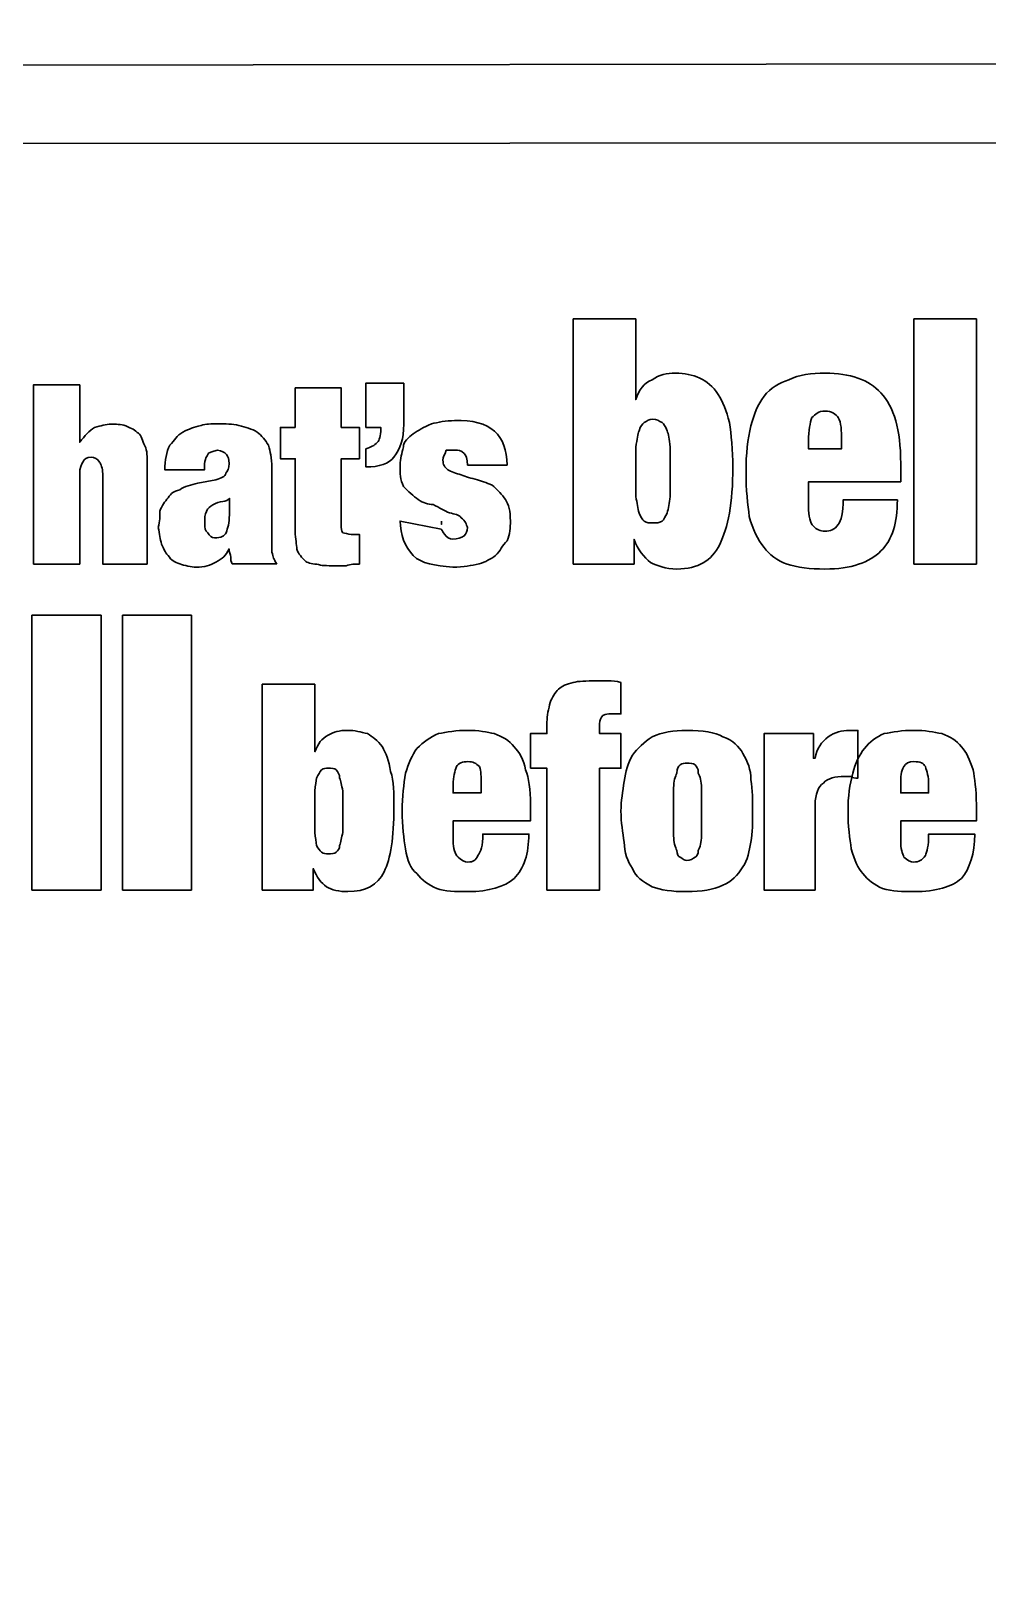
# Model space of a CAD drawing. Header units: feet. Extents: x -16154 to 3860, y -1534289809 to -1534279773.
# Drawn here: x -10972.4 to -10920.5, y -1534285351.2 to -1534285266.6 of the extents above; entities that cross this region are included whole.
import ezdxf

# ---------------------------------------------------------------- set-up
doc = ezdxf.new("R2010")
doc.units = ezdxf.units.FT
doc.header["$MEASUREMENT"] = 0
doc.layers.add('ASEDOLIKE - Level 4', color=7, linetype='Continuous', lineweight=0)
doc.layers.add('Level 18', color=7, linetype='Continuous', lineweight=0)

msp = doc.modelspace()

# ---------------------------------------------------------------- linework, layer by layer
at = {"layer": 'ASEDOLIKE - Level 4', "color": 7, "linetype": 'Continuous', "lineweight": 30}
for p, q in [((-10840.112, -1534285268.302), (-11089.806, -1534285268.66)), ((-10827.507, -1534285272.683), (-11095.081, -1534285272.772)), ((-10924.487, -1534285295.586), (-10924.487, -1534285282.265)), ((-10924.487, -1534285282.265), (-10921.09, -1534285282.265)), ((-10921.09, -1534285282.265), (-10921.09, -1534285295.586)), ((-10921.09, -1534285295.586), (-10924.487, -1534285295.586)), ((-10972.405, -1534285313.287), (-10972.405, -1534285298.357)), ((-10972.405, -1534285298.357), (-10968.65, -1534285298.357)), ((-10968.65, -1534285298.357), (-10968.65, -1534285313.287)), ((-10967.488, -1534285313.287), (-10967.488, -1534285298.357)), ((-10967.488, -1534285298.357), (-10963.733, -1534285298.357)), ((-10963.733, -1534285298.357), (-10963.733, -1534285313.287)), ((-10968.65, -1534285313.287), (-10972.405, -1534285313.287)), ((-10963.733, -1534285313.287), (-10967.488, -1534285313.287))]:
    msp.add_line(p, q, dxfattribs=at)
for points, knots in [([(-10939.595, -1534285282.265), (-10939.595, -1534285282.265), (-10939.595, -1534285286.646), (-10939.595, -1534285286.646), (-10939.595, -1534285286.646), (-10939.595, -1534285286.646), (-10939.595, -1534285286.646), (-10939.416, -1534285286.109), (-10939.148, -1534285285.752), (-10938.701, -1534285285.573), (-10938.344, -1534285285.305), (-10937.897, -1534285285.215), (-10937.45, -1534285285.215), (-10936.913, -1534285285.215), (-10936.556, -1534285285.305), (-10936.109, -1534285285.483), (-10935.751, -1534285285.662), (-10935.393, -1534285285.931), (-10935.125, -1534285286.377), (-10934.857, -1534285286.735), (-10934.678, -1534285287.271), (-10934.499, -1534285287.897), (-10934.41, -1534285288.523), (-10934.321, -1534285289.417), (-10934.321, -1534285290.311), (-10934.321, -1534285292.278), (-10934.589, -1534285293.619), (-10935.036, -1534285294.513), (-10935.483, -1534285295.407), (-10936.198, -1534285295.854), (-10937.36, -1534285295.854), (-10937.986, -1534285295.854), (-10938.433, -1534285295.675), (-10938.791, -1534285295.496), (-10939.148, -1534285295.228), (-10939.506, -1534285294.781), (-10939.685, -1534285294.245), (-10939.685, -1534285294.245), (-10939.685, -1534285294.245), (-10939.685, -1534285294.245), (-10939.685, -1534285294.245), (-10939.685, -1534285295.586), (-10939.685, -1534285295.586), (-10939.685, -1534285295.586), (-10942.992, -1534285295.586), (-10942.992, -1534285295.586), (-10942.992, -1534285295.586), (-10942.992, -1534285282.265), (-10942.992, -1534285282.265), (-10942.992, -1534285282.265), (-10939.595, -1534285282.265), (-10939.595, -1534285282.265)], [0, 0, 0, 0, 0.058824, 0.058824, 0.058824, 0.117647, 0.117647, 0.117647, 0.176471, 0.176471, 0.176471, 0.235294, 0.235294, 0.235294, 0.294118, 0.294118, 0.294118, 0.352941, 0.352941, 0.352941, 0.411765, 0.411765, 0.411765, 0.470588, 0.470588, 0.470588, 0.529412, 0.529412, 0.529412, 0.588235, 0.588235, 0.588235, 0.647059, 0.647059, 0.647059, 0.705882, 0.705882, 0.705882, 0.764706, 0.764706, 0.764706, 0.823529, 0.823529, 0.823529, 0.882353, 0.882353, 0.882353, 0.941176, 0.941176, 0.941176, 1, 1, 1, 1]), ([(-10930.208, -1534285292.457), (-10930.208, -1534285292.993), (-10930.119, -1534285293.351), (-10929.94, -1534285293.529), (-10929.761, -1534285293.708), (-10929.583, -1534285293.798), (-10929.314, -1534285293.798), (-10929.046, -1534285293.798), (-10928.778, -1534285293.708), (-10928.599, -1534285293.44), (-10928.42, -1534285293.261), (-10928.331, -1534285292.725), (-10928.331, -1534285292.099), (-10928.331, -1534285292.099), (-10925.381, -1534285292.099), (-10925.381, -1534285292.099), (-10925.381, -1534285293.351), (-10925.649, -1534285294.245), (-10926.275, -1534285294.87), (-10926.901, -1534285295.496), (-10927.884, -1534285295.854), (-10929.314, -1534285295.854), (-10930.119, -1534285295.854), (-10930.834, -1534285295.764), (-10931.371, -1534285295.586), (-10931.907, -1534285295.407), (-10932.354, -1534285295.049), (-10932.622, -1534285294.692), (-10932.98, -1534285294.245), (-10933.248, -1534285293.708), (-10933.427, -1534285292.993), (-10933.516, -1534285292.367), (-10933.606, -1534285291.563), (-10933.606, -1534285290.579), (-10933.606, -1534285289.596), (-10933.516, -1534285288.791), (-10933.337, -1534285288.076), (-10933.159, -1534285287.45), (-10932.98, -1534285286.914), (-10932.622, -1534285286.467), (-10932.265, -1534285286.02), (-10931.818, -1534285285.752), (-10931.281, -1534285285.573), (-10930.745, -1534285285.305), (-10930.03, -1534285285.215), (-10929.314, -1534285285.215), (-10928.599, -1534285285.215), (-10928.063, -1534285285.305), (-10927.526, -1534285285.483), (-10926.99, -1534285285.662), (-10926.632, -1534285285.931), (-10926.275, -1534285286.288), (-10925.917, -1534285286.646), (-10925.649, -1534285287.182), (-10925.47, -1534285287.808), (-10925.291, -1534285288.434), (-10925.202, -1534285289.149), (-10925.202, -1534285290.132), (-10925.202, -1534285290.132), (-10925.202, -1534285291.116), (-10925.202, -1534285291.116), (-10925.202, -1534285291.116), (-10930.208, -1534285291.116), (-10930.208, -1534285291.116), (-10930.208, -1534285291.116), (-10930.208, -1534285292.457), (-10930.208, -1534285292.457)], [0, 0, 0, 0, 0.045455, 0.045455, 0.045455, 0.090909, 0.090909, 0.090909, 0.136364, 0.136364, 0.136364, 0.181818, 0.181818, 0.181818, 0.227273, 0.227273, 0.227273, 0.272727, 0.272727, 0.272727, 0.318182, 0.318182, 0.318182, 0.363636, 0.363636, 0.363636, 0.409091, 0.409091, 0.409091, 0.454545, 0.454545, 0.454545, 0.5, 0.5, 0.5, 0.545455, 0.545455, 0.545455, 0.590909, 0.590909, 0.590909, 0.636364, 0.636364, 0.636364, 0.681818, 0.681818, 0.681818, 0.727273, 0.727273, 0.727273, 0.772727, 0.772727, 0.772727, 0.818182, 0.818182, 0.818182, 0.863636, 0.863636, 0.863636, 0.909091, 0.909091, 0.909091, 0.954545, 0.954545, 0.954545, 1, 1, 1, 1]), ([(-10969.812, -1534285285.841), (-10969.812, -1534285285.841), (-10969.812, -1534285288.97), (-10969.812, -1534285288.97), (-10969.812, -1534285288.97), (-10969.812, -1534285288.97), (-10969.812, -1534285288.97), (-10969.544, -1534285288.612), (-10969.276, -1534285288.344), (-10969.008, -1534285288.166), (-10968.65, -1534285288.076), (-10968.382, -1534285287.987), (-10968.114, -1534285287.987), (-10967.846, -1534285287.987), (-10967.577, -1534285287.987), (-10967.309, -1534285288.076), (-10967.13, -1534285288.165), (-10966.862, -1534285288.255), (-10966.683, -1534285288.434), (-10966.505, -1534285288.523), (-10966.415, -1534285288.791), (-10966.326, -1534285289.059), (-10966.147, -1534285289.328), (-10966.147, -1534285289.596), (-10966.147, -1534285290.043), (-10966.147, -1534285290.043), (-10966.147, -1534285295.586), (-10966.147, -1534285295.586), (-10966.147, -1534285295.586), (-10968.561, -1534285295.586), (-10968.561, -1534285295.586), (-10968.561, -1534285295.586), (-10968.561, -1534285290.669), (-10968.561, -1534285290.669), (-10968.561, -1534285290.4), (-10968.65, -1534285290.132), (-10968.74, -1534285290.043), (-10968.829, -1534285289.864), (-10969.008, -1534285289.775), (-10969.187, -1534285289.775), (-10969.455, -1534285289.775), (-10969.544, -1534285289.864), (-10969.634, -1534285290.043), (-10969.723, -1534285290.132), (-10969.812, -1534285290.4), (-10969.812, -1534285290.669), (-10969.812, -1534285290.669), (-10969.812, -1534285295.586), (-10969.812, -1534285295.586), (-10969.812, -1534285295.586), (-10972.316, -1534285295.586), (-10972.316, -1534285295.586), (-10972.316, -1534285295.586), (-10972.316, -1534285285.841), (-10972.316, -1534285285.841), (-10972.316, -1534285285.841), (-10969.812, -1534285285.841), (-10969.812, -1534285285.841)], [0, 0, 0, 0, 0.052632, 0.052632, 0.052632, 0.105263, 0.105263, 0.105263, 0.157895, 0.157895, 0.157895, 0.210526, 0.210526, 0.210526, 0.263158, 0.263158, 0.263158, 0.315789, 0.315789, 0.315789, 0.368421, 0.368421, 0.368421, 0.421053, 0.421053, 0.421053, 0.473684, 0.473684, 0.473684, 0.526316, 0.526316, 0.526316, 0.578947, 0.578947, 0.578947, 0.631579, 0.631579, 0.631579, 0.684211, 0.684211, 0.684211, 0.736842, 0.736842, 0.736842, 0.789474, 0.789474, 0.789474, 0.842105, 0.842105, 0.842105, 0.894737, 0.894737, 0.894737, 0.947368, 0.947368, 0.947368, 1, 1, 1, 1]), ([(-10958.101, -1534285288.165), (-10958.101, -1534285288.165), (-10958.101, -1534285286.02), (-10958.101, -1534285286.02), (-10958.101, -1534285286.02), (-10955.598, -1534285286.02), (-10955.598, -1534285286.02), (-10955.598, -1534285286.02), (-10955.598, -1534285288.165), (-10955.598, -1534285288.165), (-10955.598, -1534285288.165), (-10954.614, -1534285288.165), (-10954.614, -1534285288.165), (-10954.614, -1534285288.165), (-10954.614, -1534285289.864), (-10954.614, -1534285289.864), (-10954.614, -1534285289.864), (-10955.598, -1534285289.864), (-10955.598, -1534285289.864), (-10955.598, -1534285289.864), (-10955.598, -1534285293.44), (-10955.598, -1534285293.44), (-10955.598, -1534285293.619), (-10955.598, -1534285293.798), (-10955.508, -1534285293.887), (-10955.419, -1534285293.887), (-10955.24, -1534285293.976), (-10955.061, -1534285293.976), (-10955.061, -1534285293.976), (-10954.614, -1534285293.976), (-10954.614, -1534285293.976), (-10954.614, -1534285293.976), (-10954.614, -1534285295.586), (-10954.614, -1534285295.586), (-10954.883, -1534285295.586), (-10955.061, -1534285295.586), (-10955.33, -1534285295.675), (-10955.598, -1534285295.675), (-10955.777, -1534285295.675), (-10955.955, -1534285295.675), (-10956.402, -1534285295.675), (-10956.671, -1534285295.675), (-10956.939, -1534285295.586), (-10957.207, -1534285295.586), (-10957.475, -1534285295.496), (-10957.565, -1534285295.407), (-10957.743, -1534285295.228), (-10957.922, -1534285295.049), (-10958.012, -1534285294.781), (-10958.012, -1534285294.513), (-10958.101, -1534285294.245), (-10958.101, -1534285293.798), (-10958.101, -1534285293.798), (-10958.101, -1534285289.864), (-10958.101, -1534285289.864), (-10958.101, -1534285289.864), (-10958.906, -1534285289.864), (-10958.906, -1534285289.864), (-10958.906, -1534285289.864), (-10958.906, -1534285288.165), (-10958.906, -1534285288.165), (-10958.906, -1534285288.165), (-10958.101, -1534285288.165), (-10958.101, -1534285288.165)], [0, 0, 0, 0, 0.047619, 0.047619, 0.047619, 0.095238, 0.095238, 0.095238, 0.142857, 0.142857, 0.142857, 0.190476, 0.190476, 0.190476, 0.238095, 0.238095, 0.238095, 0.285714, 0.285714, 0.285714, 0.333333, 0.333333, 0.333333, 0.380952, 0.380952, 0.380952, 0.428571, 0.428571, 0.428571, 0.47619, 0.47619, 0.47619, 0.52381, 0.52381, 0.52381, 0.571429, 0.571429, 0.571429, 0.619048, 0.619048, 0.619048, 0.666667, 0.666667, 0.666667, 0.714286, 0.714286, 0.714286, 0.761905, 0.761905, 0.761905, 0.809524, 0.809524, 0.809524, 0.857143, 0.857143, 0.857143, 0.904762, 0.904762, 0.904762, 0.952381, 0.952381, 0.952381, 1, 1, 1, 1]), ([(-10952.201, -1534285285.752), (-10952.201, -1534285285.752), (-10952.201, -1534285287.987), (-10952.201, -1534285287.987), (-10952.201, -1534285288.791), (-10952.379, -1534285289.328), (-10952.737, -1534285289.775), (-10953.005, -1534285290.132), (-10953.542, -1534285290.311), (-10954.257, -1534285290.311), (-10954.257, -1534285290.311), (-10954.257, -1534285289.328), (-10954.257, -1534285289.328), (-10953.989, -1534285289.238), (-10953.81, -1534285289.149), (-10953.631, -1534285288.97), (-10953.542, -1534285288.881), (-10953.452, -1534285288.612), (-10953.452, -1534285288.255), (-10953.452, -1534285288.255), (-10953.452, -1534285288.165), (-10953.452, -1534285288.165), (-10953.452, -1534285288.165), (-10954.257, -1534285288.165), (-10954.257, -1534285288.165), (-10954.257, -1534285288.165), (-10954.257, -1534285285.752), (-10954.257, -1534285285.752), (-10954.257, -1534285285.752), (-10952.201, -1534285285.752), (-10952.201, -1534285285.752)], [0, 0, 0, 0, 0.1, 0.1, 0.1, 0.2, 0.2, 0.2, 0.3, 0.3, 0.3, 0.4, 0.4, 0.4, 0.5, 0.5, 0.5, 0.6, 0.6, 0.6, 0.7, 0.7, 0.7, 0.8, 0.8, 0.8, 0.9, 0.9, 0.9, 1, 1, 1, 1]), ([(-10961.607, -1534285295.212), (-10961.607, -1534285295.033), (-10961.696, -1534285294.944), (-10961.696, -1534285294.765), (-10961.696, -1534285294.765), (-10961.696, -1534285294.765), (-10961.696, -1534285294.765), (-10961.875, -1534285295.122), (-10962.054, -1534285295.301), (-10962.411, -1534285295.48), (-10962.68, -1534285295.659), (-10963.037, -1534285295.748), (-10963.484, -1534285295.748), (-10963.752, -1534285295.748), (-10964.11, -1534285295.659), (-10964.378, -1534285295.569), (-10964.646, -1534285295.48), (-10964.825, -1534285295.391), (-10965.004, -1534285295.122), (-10965.183, -1534285294.944), (-10965.272, -1534285294.675), (-10965.362, -1534285294.497), (-10965.451, -1534285294.228), (-10965.451, -1534285293.96), (-10965.54, -1534285293.603), (-10965.451, -1534285293.245), (-10965.451, -1534285292.977), (-10965.451, -1534285292.709), (-10965.362, -1534285292.44), (-10965.183, -1534285292.172), (-10965.004, -1534285291.993), (-10964.825, -1534285291.725), (-10964.736, -1534285291.636), (-10964.378, -1534285291.546), (-10964.11, -1534285291.368), (-10963.752, -1534285291.278), (-10963.395, -1534285291.189), (-10963.395, -1534285291.189), (-10962.411, -1534285291.01), (-10962.411, -1534285291.01), (-10962.143, -1534285290.921), (-10961.875, -1534285290.831), (-10961.875, -1534285290.652), (-10961.786, -1534285290.563), (-10961.696, -1534285290.384), (-10961.696, -1534285290.116), (-10961.696, -1534285289.669), (-10961.875, -1534285289.49), (-10962.322, -1534285289.401), (-10962.59, -1534285289.49), (-10962.858, -1534285289.49), (-10962.858, -1534285289.669), (-10962.948, -1534285289.758), (-10963.037, -1534285289.937), (-10963.037, -1534285290.474), (-10963.037, -1534285290.474), (-10965.183, -1534285290.474), (-10965.183, -1534285290.474), (-10965.183, -1534285289.937), (-10965.093, -1534285289.49), (-10964.915, -1534285289.133), (-10964.646, -1534285288.864), (-10964.557, -1534285288.596), (-10964.199, -1534285288.417), (-10963.842, -1534285288.239), (-10963.663, -1534285288.149), (-10963.216, -1534285288.06), (-10962.948, -1534285287.97), (-10962.68, -1534285287.97), (-10962.322, -1534285287.97), (-10961.875, -1534285287.97), (-10961.517, -1534285287.97), (-10961.16, -1534285288.06), (-10960.802, -1534285288.149), (-10960.445, -1534285288.239), (-10960.176, -1534285288.417), (-10959.908, -1534285288.596), (-10959.729, -1534285288.864), (-10959.551, -1534285289.133), (-10959.461, -1534285289.49), (-10959.372, -1534285289.758), (-10959.372, -1534285290.384), (-10959.372, -1534285290.384), (-10959.372, -1534285293.96), (-10959.372, -1534285293.96), (-10959.372, -1534285294.318), (-10959.372, -1534285294.675), (-10959.372, -1534285294.944), (-10959.282, -1534285295.212), (-10959.282, -1534285295.301), (-10959.104, -1534285295.569), (-10959.104, -1534285295.569), (-10961.517, -1534285295.569), (-10961.517, -1534285295.569), (-10961.607, -1534285295.48), (-10961.607, -1534285295.301), (-10961.607, -1534285295.212)], [0, 0, 0, 0, 0.03125, 0.03125, 0.03125, 0.0625, 0.0625, 0.0625, 0.09375, 0.09375, 0.09375, 0.125, 0.125, 0.125, 0.15625, 0.15625, 0.15625, 0.1875, 0.1875, 0.1875, 0.21875, 0.21875, 0.21875, 0.25, 0.25, 0.25, 0.28125, 0.28125, 0.28125, 0.3125, 0.3125, 0.3125, 0.34375, 0.34375, 0.34375, 0.375, 0.375, 0.375, 0.40625, 0.40625, 0.40625, 0.4375, 0.4375, 0.4375, 0.46875, 0.46875, 0.46875, 0.5, 0.5, 0.5, 0.53125, 0.53125, 0.53125, 0.5625, 0.5625, 0.5625, 0.59375, 0.59375, 0.59375, 0.625, 0.625, 0.625, 0.65625, 0.65625, 0.65625, 0.6875, 0.6875, 0.6875, 0.71875, 0.71875, 0.71875, 0.75, 0.75, 0.75, 0.78125, 0.78125, 0.78125, 0.8125, 0.8125, 0.8125, 0.84375, 0.84375, 0.84375, 0.875, 0.875, 0.875, 0.90625, 0.90625, 0.90625, 0.9375, 0.9375, 0.9375, 0.96875, 0.96875, 0.96875, 1, 1, 1, 1]), ([(-10950.164, -1534285293.692), (-10950.074, -1534285293.781), (-10950.074, -1534285293.871), (-10949.985, -1534285293.96), (-10949.895, -1534285294.139), (-10949.717, -1534285294.228), (-10949.538, -1534285294.228), (-10949.27, -1534285294.228), (-10949.091, -1534285294.139), (-10948.912, -1534285294.05), (-10948.823, -1534285293.96), (-10948.733, -1534285293.781), (-10948.733, -1534285293.603), (-10948.823, -1534285293.424), (-10948.823, -1534285293.245), (-10949.091, -1534285293.066), (-10949.18, -1534285292.887), (-10949.448, -1534285292.887), (-10949.717, -1534285292.798), (-10949.985, -1534285292.709), (-10950.253, -1534285292.53), (-10950.611, -1534285292.351), (-10950.879, -1534285292.351), (-10951.147, -1534285292.262), (-10951.415, -1534285292.083), (-10951.683, -1534285291.904), (-10951.952, -1534285291.636), (-10952.22, -1534285291.368), (-10952.399, -1534285291.01), (-10952.399, -1534285290.652), (-10952.399, -1534285290.205), (-10952.399, -1534285289.848), (-10952.309, -1534285289.58), (-10952.22, -1534285289.222), (-10952.22, -1534285288.954), (-10951.952, -1534285288.686), (-10951.683, -1534285288.507), (-10951.415, -1534285288.328), (-10951.147, -1534285288.149), (-10950.7, -1534285287.97), (-10950.342, -1534285287.881), (-10949.895, -1534285287.792), (-10949.448, -1534285287.792), (-10947.482, -1534285287.702), (-10946.588, -1534285288.596), (-10946.588, -1534285290.205), (-10946.588, -1534285290.205), (-10948.733, -1534285290.205), (-10948.733, -1534285290.205), (-10948.733, -1534285289.848), (-10948.823, -1534285289.669), (-10948.912, -1534285289.58), (-10949.091, -1534285289.401), (-10949.27, -1534285289.401), (-10949.359, -1534285289.401), (-10949.538, -1534285289.401), (-10949.717, -1534285289.401), (-10949.895, -1534285289.401), (-10949.985, -1534285289.669), (-10950.074, -1534285289.758), (-10950.074, -1534285289.937), (-10950.074, -1534285290.205), (-10949.985, -1534285290.295), (-10949.806, -1534285290.474), (-10949.627, -1534285290.563), (-10949.359, -1534285290.652), (-10949.091, -1534285290.742), (-10948.823, -1534285290.831), (-10948.554, -1534285290.921), (-10948.197, -1534285291.01), (-10947.929, -1534285291.099), (-10947.571, -1534285291.189), (-10947.303, -1534285291.368), (-10947.124, -1534285291.546), (-10946.856, -1534285291.815), (-10946.677, -1534285292.083), (-10946.498, -1534285292.351), (-10946.409, -1534285292.709), (-10946.409, -1534285293.245), (-10946.409, -1534285293.603), (-10946.409, -1534285293.96), (-10946.588, -1534285294.318), (-10946.856, -1534285294.586), (-10946.945, -1534285294.854), (-10947.213, -1534285295.122), (-10947.482, -1534285295.301), (-10947.75, -1534285295.48), (-10948.107, -1534285295.569), (-10948.554, -1534285295.659), (-10948.912, -1534285295.748), (-10949.538, -1534285295.748), (-10950.521, -1534285295.659), (-10951.236, -1534285295.569), (-10951.683, -1534285295.122), (-10952.13, -1534285294.675), (-10952.399, -1534285293.96), (-10952.399, -1534285293.245), (-10952.399, -1534285293.245), (-10950.164, -1534285293.245), (-10950.164, -1534285293.245)], [0, 0, 0, 0, 0.030303, 0.030303, 0.030303, 0.060606, 0.060606, 0.060606, 0.090909, 0.090909, 0.090909, 0.121212, 0.121212, 0.121212, 0.151515, 0.151515, 0.151515, 0.181818, 0.181818, 0.181818, 0.212121, 0.212121, 0.212121, 0.242424, 0.242424, 0.242424, 0.272727, 0.272727, 0.272727, 0.30303, 0.30303, 0.30303, 0.333333, 0.333333, 0.333333, 0.363636, 0.363636, 0.363636, 0.393939, 0.393939, 0.393939, 0.424242, 0.424242, 0.424242, 0.454545, 0.454545, 0.454545, 0.484848, 0.484848, 0.484848, 0.515152, 0.515152, 0.515152, 0.545455, 0.545455, 0.545455, 0.575758, 0.575758, 0.575758, 0.606061, 0.606061, 0.606061, 0.636364, 0.636364, 0.636364, 0.666667, 0.666667, 0.666667, 0.69697, 0.69697, 0.69697, 0.727273, 0.727273, 0.727273, 0.757576, 0.757576, 0.757576, 0.787879, 0.787879, 0.787879, 0.818182, 0.818182, 0.818182, 0.848485, 0.848485, 0.848485, 0.878788, 0.878788, 0.878788, 0.909091, 0.909091, 0.909091, 0.939394, 0.939394, 0.939394, 0.969697, 0.969697, 0.969697, 1, 1, 1, 1]), ([(-10939.595, -1534285291.92), (-10939.506, -1534285292.278), (-10939.506, -1534285292.546), (-10939.416, -1534285292.814), (-10939.327, -1534285292.993), (-10939.238, -1534285293.172), (-10939.148, -1534285293.261), (-10938.969, -1534285293.351), (-10938.88, -1534285293.351), (-10938.701, -1534285293.351), (-10938.433, -1534285293.351), (-10938.344, -1534285293.351), (-10938.165, -1534285293.261), (-10938.075, -1534285293.172), (-10937.986, -1534285292.993), (-10937.897, -1534285292.814), (-10937.807, -1534285292.546), (-10937.807, -1534285292.278), (-10937.718, -1534285291.92), (-10937.718, -1534285291.563), (-10937.718, -1534285291.116), (-10937.718, -1534285290.579), (-10937.718, -1534285290.043), (-10937.718, -1534285289.596), (-10937.718, -1534285289.238), (-10937.807, -1534285288.791), (-10937.807, -1534285288.523), (-10937.897, -1534285288.344), (-10937.986, -1534285288.076), (-10938.075, -1534285287.987), (-10938.165, -1534285287.897), (-10938.344, -1534285287.808), (-10938.433, -1534285287.718), (-10938.701, -1534285287.718), (-10938.88, -1534285287.718), (-10938.969, -1534285287.808), (-10939.148, -1534285287.897), (-10939.238, -1534285287.987), (-10939.327, -1534285288.076), (-10939.416, -1534285288.344), (-10939.506, -1534285288.523), (-10939.506, -1534285288.791), (-10939.595, -1534285289.238), (-10939.595, -1534285289.596), (-10939.595, -1534285290.043), (-10939.595, -1534285290.579), (-10939.595, -1534285291.116), (-10939.595, -1534285291.563), (-10939.595, -1534285291.92)], [0, 0, 0, 0, 0.0625, 0.0625, 0.0625, 0.125, 0.125, 0.125, 0.1875, 0.1875, 0.1875, 0.25, 0.25, 0.25, 0.3125, 0.3125, 0.3125, 0.375, 0.375, 0.375, 0.4375, 0.4375, 0.4375, 0.5, 0.5, 0.5, 0.5625, 0.5625, 0.5625, 0.625, 0.625, 0.625, 0.6875, 0.6875, 0.6875, 0.75, 0.75, 0.75, 0.8125, 0.8125, 0.8125, 0.875, 0.875, 0.875, 0.9375, 0.9375, 0.9375, 1, 1, 1, 1]), ([(-10928.599, -1534285287.629), (-10928.689, -1534285287.45), (-10928.957, -1534285287.271), (-10929.314, -1534285287.271), (-10929.672, -1534285287.271), (-10929.851, -1534285287.45), (-10930.03, -1534285287.629), (-10930.119, -1534285287.897), (-10930.208, -1534285288.344), (-10930.208, -1534285288.881), (-10930.208, -1534285288.881), (-10930.208, -1534285289.328), (-10930.208, -1534285289.328), (-10930.208, -1534285289.328), (-10928.42, -1534285289.328), (-10928.42, -1534285289.328), (-10928.42, -1534285289.328), (-10928.42, -1534285288.881), (-10928.42, -1534285288.881), (-10928.42, -1534285288.344), (-10928.42, -1534285287.897), (-10928.599, -1534285287.629)], [0, 0, 0, 0, 0.142857, 0.142857, 0.142857, 0.285714, 0.285714, 0.285714, 0.428571, 0.428571, 0.428571, 0.571429, 0.571429, 0.571429, 0.714286, 0.714286, 0.714286, 0.857143, 0.857143, 0.857143, 1, 1, 1, 1]), ([(-10961.856, -1534285293.887), (-10961.766, -1534285293.619), (-10961.677, -1534285293.351), (-10961.677, -1534285292.904), (-10961.677, -1534285292.904), (-10961.677, -1534285292.01), (-10961.677, -1534285292.01), (-10961.677, -1534285292.01), (-10961.677, -1534285292.01), (-10961.677, -1534285292.01), (-10961.766, -1534285292.099), (-10961.856, -1534285292.188), (-10962.035, -1534285292.188), (-10962.213, -1534285292.188), (-10962.392, -1534285292.278), (-10962.571, -1534285292.367), (-10962.75, -1534285292.457), (-10962.839, -1534285292.546), (-10962.929, -1534285292.725), (-10963.018, -1534285292.904), (-10963.018, -1534285293.082), (-10963.018, -1534285293.351), (-10963.018, -1534285293.619), (-10963.018, -1534285293.798), (-10962.839, -1534285293.887), (-10962.75, -1534285294.066), (-10962.66, -1534285294.155), (-10962.482, -1534285294.155), (-10962.124, -1534285294.155), (-10961.945, -1534285294.066), (-10961.856, -1534285293.887)], [0, 0, 0, 0, 0.1, 0.1, 0.1, 0.2, 0.2, 0.2, 0.3, 0.3, 0.3, 0.4, 0.4, 0.4, 0.5, 0.5, 0.5, 0.6, 0.6, 0.6, 0.7, 0.7, 0.7, 0.8, 0.8, 0.8, 0.9, 0.9, 0.9, 1, 1, 1, 1]), ([(-10957.028, -1534285302.112), (-10957.028, -1534285302.112), (-10957.028, -1534285305.777), (-10957.028, -1534285305.777), (-10957.028, -1534285305.777), (-10957.028, -1534285305.777), (-10957.028, -1534285305.777), (-10956.849, -1534285305.33), (-10956.671, -1534285305.062), (-10956.313, -1534285304.883), (-10956.045, -1534285304.704), (-10955.687, -1534285304.615), (-10955.24, -1534285304.615), (-10954.883, -1534285304.615), (-10954.525, -1534285304.704), (-10954.167, -1534285304.794), (-10953.899, -1534285304.973), (-10953.631, -1534285305.151), (-10953.363, -1534285305.509), (-10953.184, -1534285305.867), (-10953.005, -1534285306.224), (-10952.916, -1534285306.85), (-10952.737, -1534285307.386), (-10952.737, -1534285308.012), (-10952.737, -1534285308.817), (-10952.737, -1534285310.426), (-10952.916, -1534285311.588), (-10953.273, -1534285312.303), (-10953.631, -1534285313.019), (-10954.257, -1534285313.376), (-10955.24, -1534285313.376), (-10955.687, -1534285313.376), (-10956.134, -1534285313.287), (-10956.402, -1534285313.108), (-10956.671, -1534285312.929), (-10956.939, -1534285312.572), (-10957.118, -1534285312.125), (-10957.118, -1534285312.125), (-10957.118, -1534285312.125), (-10957.118, -1534285312.125), (-10957.118, -1534285312.125), (-10957.118, -1534285313.287), (-10957.118, -1534285313.287), (-10957.118, -1534285313.287), (-10959.889, -1534285313.287), (-10959.889, -1534285313.287), (-10959.889, -1534285313.287), (-10959.889, -1534285302.112), (-10959.889, -1534285302.112), (-10959.889, -1534285302.112), (-10957.028, -1534285302.112), (-10957.028, -1534285302.112)], [0, 0, 0, 0, 0.058824, 0.058824, 0.058824, 0.117647, 0.117647, 0.117647, 0.176471, 0.176471, 0.176471, 0.235294, 0.235294, 0.235294, 0.294118, 0.294118, 0.294118, 0.352941, 0.352941, 0.352941, 0.411765, 0.411765, 0.411765, 0.470588, 0.470588, 0.470588, 0.529412, 0.529412, 0.529412, 0.588235, 0.588235, 0.588235, 0.647059, 0.647059, 0.647059, 0.705882, 0.705882, 0.705882, 0.764706, 0.764706, 0.764706, 0.823529, 0.823529, 0.823529, 0.882353, 0.882353, 0.882353, 0.941176, 0.941176, 0.941176, 1, 1, 1, 1]), ([(-10945.317, -1534285306.671), (-10945.317, -1534285306.671), (-10945.317, -1534285304.794), (-10945.317, -1534285304.794), (-10945.317, -1534285304.794), (-10944.423, -1534285304.794), (-10944.423, -1534285304.794), (-10944.423, -1534285304.794), (-10944.423, -1534285304.168), (-10944.423, -1534285304.168), (-10944.423, -1534285303.81), (-10944.333, -1534285303.453), (-10944.244, -1534285303.095), (-10944.155, -1534285302.827), (-10943.976, -1534285302.559), (-10943.797, -1534285302.38), (-10943.618, -1534285302.201), (-10943.35, -1534285302.112), (-10942.992, -1534285302.022), (-10942.724, -1534285301.933), (-10942.277, -1534285301.933), (-10941.741, -1534285301.933), (-10941.562, -1534285301.933), (-10941.383, -1534285301.933), (-10941.115, -1534285301.933), (-10940.847, -1534285301.933), (-10940.668, -1534285301.933), (-10940.4, -1534285302.022), (-10940.4, -1534285302.022), (-10940.4, -1534285303.721), (-10940.4, -1534285303.721), (-10940.489, -1534285303.721), (-10940.579, -1534285303.721), (-10940.668, -1534285303.721), (-10940.757, -1534285303.721), (-10940.847, -1534285303.721), (-10940.936, -1534285303.721), (-10941.115, -1534285303.721), (-10941.204, -1534285303.721), (-10941.383, -1534285303.81), (-10941.473, -1534285303.9), (-10941.562, -1534285304.079), (-10941.562, -1534285304.257), (-10941.562, -1534285304.257), (-10941.562, -1534285304.794), (-10941.562, -1534285304.794), (-10941.562, -1534285304.794), (-10940.4, -1534285304.794), (-10940.4, -1534285304.794), (-10940.4, -1534285304.794), (-10940.4, -1534285306.671), (-10940.4, -1534285306.671), (-10940.4, -1534285306.671), (-10941.562, -1534285306.671), (-10941.562, -1534285306.671), (-10941.562, -1534285306.671), (-10941.562, -1534285313.287), (-10941.562, -1534285313.287), (-10941.562, -1534285313.287), (-10944.423, -1534285313.287), (-10944.423, -1534285313.287), (-10944.423, -1534285313.287), (-10944.423, -1534285306.671), (-10944.423, -1534285306.671), (-10944.423, -1534285306.671), (-10945.317, -1534285306.671), (-10945.317, -1534285306.671)], [0, 0, 0, 0, 0.045455, 0.045455, 0.045455, 0.090909, 0.090909, 0.090909, 0.136364, 0.136364, 0.136364, 0.181818, 0.181818, 0.181818, 0.227273, 0.227273, 0.227273, 0.272727, 0.272727, 0.272727, 0.318182, 0.318182, 0.318182, 0.363636, 0.363636, 0.363636, 0.409091, 0.409091, 0.409091, 0.454545, 0.454545, 0.454545, 0.5, 0.5, 0.5, 0.545455, 0.545455, 0.545455, 0.590909, 0.590909, 0.590909, 0.636364, 0.636364, 0.636364, 0.681818, 0.681818, 0.681818, 0.727273, 0.727273, 0.727273, 0.772727, 0.772727, 0.772727, 0.818182, 0.818182, 0.818182, 0.863636, 0.863636, 0.863636, 0.909091, 0.909091, 0.909091, 0.954545, 0.954545, 0.954545, 1, 1, 1, 1]), ([(-10949.519, -1534285310.605), (-10949.519, -1534285311.052), (-10949.429, -1534285311.32), (-10949.25, -1534285311.499), (-10949.072, -1534285311.678), (-10948.893, -1534285311.767), (-10948.714, -1534285311.767), (-10948.446, -1534285311.767), (-10948.267, -1534285311.678), (-10948.178, -1534285311.409), (-10947.999, -1534285311.231), (-10947.909, -1534285310.873), (-10947.909, -1534285310.247), (-10947.909, -1534285310.247), (-10945.406, -1534285310.247), (-10945.406, -1534285310.247), (-10945.406, -1534285311.32), (-10945.674, -1534285312.125), (-10946.211, -1534285312.661), (-10946.747, -1534285313.108), (-10947.552, -1534285313.376), (-10948.714, -1534285313.376), (-10949.429, -1534285313.376), (-10949.966, -1534285313.376), (-10950.413, -1534285313.197), (-10950.86, -1534285313.019), (-10951.217, -1534285312.75), (-10951.485, -1534285312.393), (-10951.843, -1534285312.125), (-10952.022, -1534285311.678), (-10952.111, -1534285311.052), (-10952.201, -1534285310.515), (-10952.29, -1534285309.8), (-10952.29, -1534285308.996), (-10952.29, -1534285308.191), (-10952.201, -1534285307.565), (-10952.111, -1534285306.939), (-10951.932, -1534285306.403), (-10951.754, -1534285305.956), (-10951.485, -1534285305.598), (-10951.128, -1534285305.241), (-10950.77, -1534285304.973), (-10950.323, -1534285304.794), (-10949.876, -1534285304.704), (-10949.34, -1534285304.615), (-10948.714, -1534285304.615), (-10948.178, -1534285304.615), (-10947.641, -1534285304.704), (-10947.284, -1534285304.794), (-10946.837, -1534285304.973), (-10946.479, -1534285305.151), (-10946.211, -1534285305.509), (-10945.943, -1534285305.777), (-10945.674, -1534285306.224), (-10945.585, -1534285306.761), (-10945.406, -1534285307.208), (-10945.317, -1534285307.833), (-10945.317, -1534285308.638), (-10945.317, -1534285308.638), (-10945.317, -1534285309.532), (-10945.317, -1534285309.532), (-10945.317, -1534285309.532), (-10949.519, -1534285309.532), (-10949.519, -1534285309.532), (-10949.519, -1534285309.532), (-10949.519, -1534285310.605), (-10949.519, -1534285310.605)], [0, 0, 0, 0, 0.045455, 0.045455, 0.045455, 0.090909, 0.090909, 0.090909, 0.136364, 0.136364, 0.136364, 0.181818, 0.181818, 0.181818, 0.227273, 0.227273, 0.227273, 0.272727, 0.272727, 0.272727, 0.318182, 0.318182, 0.318182, 0.363636, 0.363636, 0.363636, 0.409091, 0.409091, 0.409091, 0.454545, 0.454545, 0.454545, 0.5, 0.5, 0.5, 0.545455, 0.545455, 0.545455, 0.590909, 0.590909, 0.590909, 0.636364, 0.636364, 0.636364, 0.681818, 0.681818, 0.681818, 0.727273, 0.727273, 0.727273, 0.772727, 0.772727, 0.772727, 0.818182, 0.818182, 0.818182, 0.863636, 0.863636, 0.863636, 0.909091, 0.909091, 0.909091, 0.954545, 0.954545, 0.954545, 1, 1, 1, 1]), ([(-10933.337, -1534285310.694), (-10933.427, -1534285311.141), (-10933.516, -1534285311.678), (-10933.784, -1534285312.035), (-10934.053, -1534285312.482), (-10934.41, -1534285312.84), (-10934.857, -1534285313.019), (-10935.393, -1534285313.287), (-10936.019, -1534285313.376), (-10936.824, -1534285313.376), (-10937.628, -1534285313.376), (-10938.254, -1534285313.287), (-10938.701, -1534285313.108), (-10939.238, -1534285312.84), (-10939.595, -1534285312.572), (-10939.774, -1534285312.125), (-10940.042, -1534285311.767), (-10940.221, -1534285311.231), (-10940.221, -1534285310.694), (-10940.31, -1534285310.158), (-10940.4, -1534285309.621), (-10940.4, -1534285308.996), (-10940.4, -1534285308.459), (-10940.31, -1534285307.923), (-10940.221, -1534285307.386), (-10940.132, -1534285306.85), (-10940.042, -1534285306.403), (-10939.774, -1534285305.956), (-10939.506, -1534285305.598), (-10939.148, -1534285305.241), (-10938.701, -1534285304.973), (-10938.165, -1534285304.704), (-10937.539, -1534285304.615), (-10936.824, -1534285304.615), (-10935.93, -1534285304.615), (-10935.304, -1534285304.704), (-10934.857, -1534285304.973), (-10934.321, -1534285305.151), (-10933.963, -1534285305.509), (-10933.784, -1534285305.867), (-10933.516, -1534285306.314), (-10933.337, -1534285306.761), (-10933.337, -1534285307.297), (-10933.248, -1534285307.833), (-10933.248, -1534285308.459), (-10933.248, -1534285308.996), (-10933.248, -1534285309.621), (-10933.248, -1534285310.158), (-10933.337, -1534285310.694)], [0, 0, 0, 0, 0.0625, 0.0625, 0.0625, 0.125, 0.125, 0.125, 0.1875, 0.1875, 0.1875, 0.25, 0.25, 0.25, 0.3125, 0.3125, 0.3125, 0.375, 0.375, 0.375, 0.4375, 0.4375, 0.4375, 0.5, 0.5, 0.5, 0.5625, 0.5625, 0.5625, 0.625, 0.625, 0.625, 0.6875, 0.6875, 0.6875, 0.75, 0.75, 0.75, 0.8125, 0.8125, 0.8125, 0.875, 0.875, 0.875, 0.9375, 0.9375, 0.9375, 1, 1, 1, 1]), ([(-10929.94, -1534285304.794), (-10929.94, -1534285304.794), (-10929.94, -1534285306.135), (-10929.94, -1534285306.135), (-10929.94, -1534285306.135), (-10929.851, -1534285306.135), (-10929.851, -1534285306.135), (-10929.761, -1534285305.598), (-10929.493, -1534285305.241), (-10929.136, -1534285304.973), (-10928.778, -1534285304.704), (-10928.42, -1534285304.615), (-10927.973, -1534285304.615), (-10927.973, -1534285304.615), (-10927.526, -1534285304.615), (-10927.526, -1534285304.615), (-10927.526, -1534285304.615), (-10927.526, -1534285307.208), (-10927.526, -1534285307.208), (-10927.705, -1534285307.208), (-10927.795, -1534285307.208), (-10927.884, -1534285307.118), (-10928.063, -1534285307.118), (-10928.152, -1534285307.118), (-10928.242, -1534285307.118), (-10928.778, -1534285307.118), (-10929.136, -1534285307.208), (-10929.404, -1534285307.476), (-10929.672, -1534285307.655), (-10929.851, -1534285308.102), (-10929.851, -1534285308.638), (-10929.851, -1534285308.638), (-10929.851, -1534285313.287), (-10929.851, -1534285313.287), (-10929.851, -1534285313.287), (-10932.622, -1534285313.287), (-10932.622, -1534285313.287), (-10932.622, -1534285313.287), (-10932.622, -1534285304.794), (-10932.622, -1534285304.794), (-10932.622, -1534285304.794), (-10929.94, -1534285304.794), (-10929.94, -1534285304.794)], [0, 0, 0, 0, 0.071429, 0.071429, 0.071429, 0.142857, 0.142857, 0.142857, 0.214286, 0.214286, 0.214286, 0.285714, 0.285714, 0.285714, 0.357143, 0.357143, 0.357143, 0.428571, 0.428571, 0.428571, 0.5, 0.5, 0.5, 0.571429, 0.571429, 0.571429, 0.642857, 0.642857, 0.642857, 0.714286, 0.714286, 0.714286, 0.785714, 0.785714, 0.785714, 0.857143, 0.857143, 0.857143, 0.928571, 0.928571, 0.928571, 1, 1, 1, 1]), ([(-10925.202, -1534285310.605), (-10925.202, -1534285311.052), (-10925.113, -1534285311.32), (-10925.023, -1534285311.499), (-10924.844, -1534285311.678), (-10924.666, -1534285311.767), (-10924.487, -1534285311.767), (-10924.219, -1534285311.767), (-10924.04, -1534285311.678), (-10923.861, -1534285311.409), (-10923.772, -1534285311.231), (-10923.682, -1534285310.873), (-10923.682, -1534285310.247), (-10923.682, -1534285310.247), (-10921.179, -1534285310.247), (-10921.179, -1534285310.247), (-10921.179, -1534285311.32), (-10921.447, -1534285312.125), (-10921.894, -1534285312.661), (-10922.431, -1534285313.108), (-10923.235, -1534285313.376), (-10924.487, -1534285313.376), (-10925.113, -1534285313.376), (-10925.649, -1534285313.376), (-10926.185, -1534285313.197), (-10926.632, -1534285313.019), (-10926.99, -1534285312.75), (-10927.258, -1534285312.393), (-10927.526, -1534285312.125), (-10927.705, -1534285311.678), (-10927.884, -1534285311.052), (-10927.973, -1534285310.515), (-10928.063, -1534285309.8), (-10928.063, -1534285308.996), (-10928.063, -1534285308.191), (-10927.973, -1534285307.565), (-10927.795, -1534285306.939), (-10927.705, -1534285306.403), (-10927.437, -1534285305.956), (-10927.169, -1534285305.598), (-10926.901, -1534285305.241), (-10926.543, -1534285304.973), (-10926.096, -1534285304.794), (-10925.649, -1534285304.704), (-10925.113, -1534285304.615), (-10924.487, -1534285304.615), (-10923.861, -1534285304.615), (-10923.414, -1534285304.704), (-10922.967, -1534285304.794), (-10922.52, -1534285304.973), (-10922.162, -1534285305.151), (-10921.894, -1534285305.509), (-10921.626, -1534285305.777), (-10921.447, -1534285306.224), (-10921.268, -1534285306.761), (-10921.179, -1534285307.208), (-10921.09, -1534285307.833), (-10921.09, -1534285308.638), (-10921.09, -1534285308.638), (-10921.09, -1534285309.532), (-10921.09, -1534285309.532), (-10921.09, -1534285309.532), (-10925.202, -1534285309.532), (-10925.202, -1534285309.532), (-10925.202, -1534285309.532), (-10925.202, -1534285310.605), (-10925.202, -1534285310.605)], [0, 0, 0, 0, 0.045455, 0.045455, 0.045455, 0.090909, 0.090909, 0.090909, 0.136364, 0.136364, 0.136364, 0.181818, 0.181818, 0.181818, 0.227273, 0.227273, 0.227273, 0.272727, 0.272727, 0.272727, 0.318182, 0.318182, 0.318182, 0.363636, 0.363636, 0.363636, 0.409091, 0.409091, 0.409091, 0.454545, 0.454545, 0.454545, 0.5, 0.5, 0.5, 0.545455, 0.545455, 0.545455, 0.590909, 0.590909, 0.590909, 0.636364, 0.636364, 0.636364, 0.681818, 0.681818, 0.681818, 0.727273, 0.727273, 0.727273, 0.772727, 0.772727, 0.772727, 0.818182, 0.818182, 0.818182, 0.863636, 0.863636, 0.863636, 0.909091, 0.909091, 0.909091, 0.954545, 0.954545, 0.954545, 1, 1, 1, 1]), ([(-10948.088, -1534285306.582), (-10948.267, -1534285306.403), (-10948.446, -1534285306.314), (-10948.714, -1534285306.314), (-10948.982, -1534285306.314), (-10949.25, -1534285306.403), (-10949.34, -1534285306.582), (-10949.429, -1534285306.85), (-10949.519, -1534285307.118), (-10949.519, -1534285307.565), (-10949.519, -1534285307.565), (-10949.519, -1534285308.012), (-10949.519, -1534285308.012), (-10949.519, -1534285308.012), (-10947.999, -1534285308.012), (-10947.999, -1534285308.012), (-10947.999, -1534285308.012), (-10947.999, -1534285307.565), (-10947.999, -1534285307.565), (-10947.999, -1534285307.118), (-10947.999, -1534285306.85), (-10948.088, -1534285306.582)], [0, 0, 0, 0, 0.142857, 0.142857, 0.142857, 0.285714, 0.285714, 0.285714, 0.428571, 0.428571, 0.428571, 0.571429, 0.571429, 0.571429, 0.714286, 0.714286, 0.714286, 0.857143, 0.857143, 0.857143, 1, 1, 1, 1]), ([(-10937.539, -1534285310.337), (-10937.539, -1534285310.694), (-10937.45, -1534285310.962), (-10937.36, -1534285311.141), (-10937.36, -1534285311.32), (-10937.271, -1534285311.499), (-10937.181, -1534285311.499), (-10937.092, -1534285311.588), (-10936.913, -1534285311.678), (-10936.824, -1534285311.678), (-10936.645, -1534285311.678), (-10936.466, -1534285311.588), (-10936.377, -1534285311.499), (-10936.287, -1534285311.499), (-10936.198, -1534285311.32), (-10936.198, -1534285311.141), (-10936.109, -1534285310.962), (-10936.019, -1534285310.694), (-10936.019, -1534285310.337), (-10936.019, -1534285309.979), (-10936.019, -1534285309.532), (-10936.019, -1534285308.996), (-10936.019, -1534285308.459), (-10936.019, -1534285308.102), (-10936.019, -1534285307.744), (-10936.019, -1534285307.386), (-10936.109, -1534285307.118), (-10936.198, -1534285306.939), (-10936.198, -1534285306.671), (-10936.287, -1534285306.582), (-10936.377, -1534285306.492), (-10936.466, -1534285306.403), (-10936.645, -1534285306.403), (-10936.824, -1534285306.403), (-10936.913, -1534285306.403), (-10937.092, -1534285306.403), (-10937.181, -1534285306.492), (-10937.271, -1534285306.582), (-10937.36, -1534285306.671), (-10937.36, -1534285306.939), (-10937.45, -1534285307.118), (-10937.539, -1534285307.386), (-10937.539, -1534285307.744), (-10937.539, -1534285308.102), (-10937.539, -1534285308.459), (-10937.539, -1534285308.996), (-10937.539, -1534285309.532), (-10937.539, -1534285309.979), (-10937.539, -1534285310.337)], [0, 0, 0, 0, 0.0625, 0.0625, 0.0625, 0.125, 0.125, 0.125, 0.1875, 0.1875, 0.1875, 0.25, 0.25, 0.25, 0.3125, 0.3125, 0.3125, 0.375, 0.375, 0.375, 0.4375, 0.4375, 0.4375, 0.5, 0.5, 0.5, 0.5625, 0.5625, 0.5625, 0.625, 0.625, 0.625, 0.6875, 0.6875, 0.6875, 0.75, 0.75, 0.75, 0.8125, 0.8125, 0.8125, 0.875, 0.875, 0.875, 0.9375, 0.9375, 0.9375, 1, 1, 1, 1]), ([(-10923.861, -1534285306.582), (-10923.95, -1534285306.403), (-10924.129, -1534285306.314), (-10924.487, -1534285306.314), (-10924.755, -1534285306.314), (-10924.934, -1534285306.403), (-10925.023, -1534285306.582), (-10925.202, -1534285306.85), (-10925.202, -1534285307.118), (-10925.202, -1534285307.565), (-10925.202, -1534285307.565), (-10925.202, -1534285308.012), (-10925.202, -1534285308.012), (-10925.202, -1534285308.012), (-10923.682, -1534285308.012), (-10923.682, -1534285308.012), (-10923.682, -1534285308.012), (-10923.682, -1534285307.565), (-10923.682, -1534285307.565), (-10923.682, -1534285307.118), (-10923.772, -1534285306.85), (-10923.861, -1534285306.582)], [0, 0, 0, 0, 0.142857, 0.142857, 0.142857, 0.285714, 0.285714, 0.285714, 0.428571, 0.428571, 0.428571, 0.571429, 0.571429, 0.571429, 0.714286, 0.714286, 0.714286, 0.857143, 0.857143, 0.857143, 1, 1, 1, 1]), ([(-10957.028, -1534285310.158), (-10957.028, -1534285310.426), (-10956.939, -1534285310.694), (-10956.939, -1534285310.873), (-10956.849, -1534285311.052), (-10956.76, -1534285311.141), (-10956.671, -1534285311.231), (-10956.581, -1534285311.32), (-10956.402, -1534285311.32), (-10956.313, -1534285311.32), (-10956.134, -1534285311.32), (-10955.955, -1534285311.32), (-10955.866, -1534285311.231), (-10955.777, -1534285311.141), (-10955.687, -1534285311.052), (-10955.687, -1534285310.873), (-10955.598, -1534285310.694), (-10955.598, -1534285310.426), (-10955.508, -1534285310.158), (-10955.508, -1534285309.89), (-10955.508, -1534285309.443), (-10955.508, -1534285308.996), (-10955.508, -1534285308.549), (-10955.508, -1534285308.191), (-10955.508, -1534285307.923), (-10955.598, -1534285307.565), (-10955.598, -1534285307.386), (-10955.687, -1534285307.208), (-10955.687, -1534285307.029), (-10955.777, -1534285306.85), (-10955.866, -1534285306.761), (-10955.955, -1534285306.671), (-10956.134, -1534285306.671), (-10956.313, -1534285306.671), (-10956.402, -1534285306.671), (-10956.581, -1534285306.671), (-10956.671, -1534285306.761), (-10956.76, -1534285306.85), (-10956.849, -1534285307.029), (-10956.939, -1534285307.208), (-10956.939, -1534285307.386), (-10957.028, -1534285307.565), (-10957.028, -1534285307.923), (-10957.028, -1534285308.191), (-10957.028, -1534285308.549), (-10957.028, -1534285308.996), (-10957.028, -1534285309.443), (-10957.028, -1534285309.89), (-10957.028, -1534285310.158)], [0, 0, 0, 0, 0.0625, 0.0625, 0.0625, 0.125, 0.125, 0.125, 0.1875, 0.1875, 0.1875, 0.25, 0.25, 0.25, 0.3125, 0.3125, 0.3125, 0.375, 0.375, 0.375, 0.4375, 0.4375, 0.4375, 0.5, 0.5, 0.5, 0.5625, 0.5625, 0.5625, 0.625, 0.625, 0.625, 0.6875, 0.6875, 0.6875, 0.75, 0.75, 0.75, 0.8125, 0.8125, 0.8125, 0.875, 0.875, 0.875, 0.9375, 0.9375, 0.9375, 1, 1, 1, 1])]:
    msp.add_open_spline(points, degree=3, knots=knots, dxfattribs=at)
msp.add_open_spline([(-10950.144, -1534285293.261), (-10950.144, -1534285293.44), (-10950.144, -1534285293.529), (-10950.144, -1534285293.708)], degree=3, dxfattribs=at)
at = {"layer": 'Level 18', "color": 1, "linetype": 'Continuous', "lineweight": 30, "ltscale": 8.004}
msp.add_circle((-10871.741, -1534285313.287), 769.371, dxfattribs=at)

doc.saveas('drawing.dxf')
